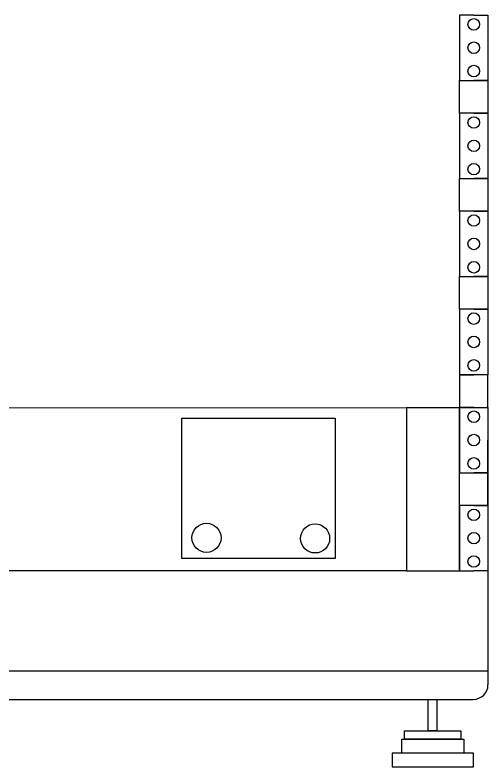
# Model space of a CAD drawing. Header units: inches. Extents: x 29 to 2254, y 8 to 2046.
# Drawn here: x 351 to 672, y 8 to 519 of the extents above; entities that cross this region are included whole.
import ezdxf

# ---------------------------------------------------------------- set-up
doc = ezdxf.new("R2010")
doc.units = ezdxf.units.IN
doc.header["$MEASUREMENT"] = 0

# ---------------------------------------------------------------- blocks, each defined once
blk = doc.blocks.new('1u')
at = {"color": 1}
for p, q in [((997921.65, 50907.75), (997911.99, 50907.75)), ((997911.99, 50907.75), (997911.99, 50863.3)), ((997921.65, 50907.75), (997931.31, 50907.75)), ((997931.31, 50907.75), (997931.31, 50863.3)), ((997911.99, 50863.3), (997921.65, 50863.3)), ((997931.31, 50863.3), (997921.65, 50863.3)), ((997931.31, 50863.3), (997921.65, 50863.3))]:
    blk.add_line(p, q, dxfattribs=at)
for centre in [(997921.65, 50901.4), (997921.65, 50885.53), (997921.65, 50869.65)]:
    blk.add_circle(centre, 3.93, dxfattribs=at)

msp = doc.modelspace()

# ---------------------------------------------------------------- linework, layer by layer
at = {"color": 0}
for p, q in [((652.89, 185.36), (652.89, 229.81)), ((672.21, 185.36), (672.21, 229.81)), ((662.55, 185.36), (652.89, 185.36)), ((662.55, 185.36), (672.21, 185.36)), ((672.21, 140.91), (672.21, 72.82)), ((672.21, 72.82), (72.21, 72.82)), ((672.21, 72.82), (672.21, 63.5)), ((82.21, 53.5), (662.21, 53.5))]:
    msp.add_line(p, q, dxfattribs=at)
for points in [[(652.89, 474.29), (672.21, 474.29), (672.21, 452.06), (662.55, 452.06), (652.89, 452.06)], [(652.89, 407.61), (672.21, 407.61), (672.21, 385.39), (662.55, 385.39), (652.89, 385.39)], [(652.89, 340.94), (672.21, 340.94), (672.21, 318.71), (662.55, 318.71), (652.89, 318.71)], [(652.89, 252.04), (672.21, 252.04), (672.21, 274.26), (662.55, 274.26), (652.89, 274.26)], [(127.5, 252.02), (616.89, 251.64), (616.89, 140.93), (127.5, 140.93)], [(652.88, 251.67), (616.89, 251.67), (616.89, 140.93), (652.88, 140.93)], [(464.05, 244.73), (568.34, 244.73), (568.34, 149.26), (464.05, 149.26)], [(652.89, 207.59), (672.21, 207.59), (672.21, 185.36), (662.55, 185.36), (652.89, 185.36)], [(637.49, 32.24), (631.56, 32.24), (631.56, 53.5), (637.49, 53.5)], [(615.46, 32.24), (653.84, 32.24), (653.84, 26.57), (615.46, 26.57)], [(613.55, 26.57), (655.75, 26.57), (655.75, 17.09), (613.55, 17.09)], [(662.35, 17.09), (606.95, 17.09), (606.95, 7.6), (662.35, 7.6)]]:
    msp.add_lwpolyline(points, close=True, dxfattribs=at)
for centre in [(480.8, 163.34), (554.64, 162.96)]:
    msp.add_circle(centre, 9.9, dxfattribs=at)
msp.add_arc((662.21, 63.5), 10, 270, 0, dxfattribs=at)

# ---------------------------------------------------------------- block references
for p in [(-997259.1, -50389.01), (-997259.1, -50455.69), (-997259.1, -50522.36), (-997259.1, -50589.04), (-997259.1, -50655.71), (-997259.1, -50722.39)]:
    msp.add_blockref('1u', p, dxfattribs=at)

doc.saveas('drawing.dxf')
